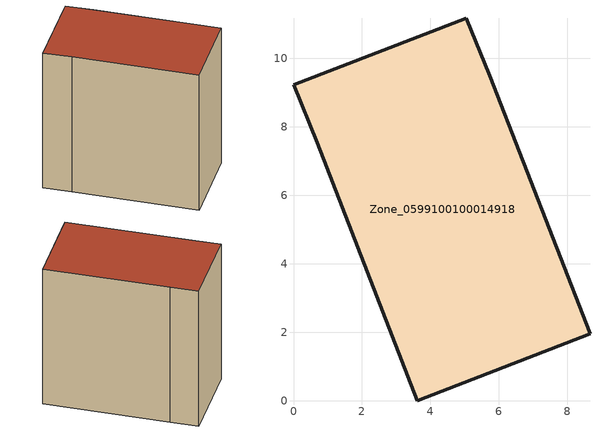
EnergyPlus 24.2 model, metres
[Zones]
Zone_0599100100014918
 floor ground (C_G): 5.73,9.49 8.66,1.95 3.62,0 0.69,7.53 0,9.23 5.05,11.17 z0
 wall outside (C_F): 8.66,1.95 5.73,9.49 5.05,11.17 0,9.23 0.69,7.53 3.62,0 8.66,1.95 z0:9.9
 roof outside (C_R): 0.69,7.53 3.62,0 8.66,1.95 5.73,9.49 5.05,11.17 0,9.23 z9.9
[BUILDING]
Pand.0599100100014918: North Axis=0; Terrain=City; Loads Convergence Tolerance Value=0.04; Temperature Convergence Tolerance Value=0.4; Solar Distribution=FullExterior; Maximum Number of Warmup Days=25; Minimum Number of Warmup Days=1
[Site:Location]
Rotterdam.The.Hague.AP_ZH_NLD Design_Conditions: Latitude=51.96; Longitude=4.45; Time Zone=1; Elevation=-4.5
[SITE:GROUNDTEMPERATURE:BUILDINGSURFACE]
18, 18, 18, 18, 18, 18, 18, 18, 18, 18, 18, 18
[MATERIAL] Thermal Absorptance=0.9; Solar Absorptance=0.7; Visible Absorptance=0.7
Name | Roughness | Thickness | Conductivity | Density | Specific Heat
G.TI.2015-2018 | MediumSmooth | 0.15 | 0.0428571 | 540 | 1210
F.TI.2015-2018 | Rough | 0.3 | 0.0666667 | 1920 | 840
R.TI.2015-2018 | MediumRough | 0.2 | 0.0333333 | 1500 | 1000
[CONSTRUCTION]
C_G: G.TI.2015-2018
C_F: F.TI.2015-2018
C_R: R.TI.2015-2018
[ZONE]
Zone_0599100100014918: Type=1; Multiplier=1; Ceiling Height=Autocalculate; Volume=Autocalculate; Floor Area=autocalculate; Part of Total Floor Area=Yes
[ZONEINFILTRATION:DESIGNFLOWRATE]
Infil_Zone_0599100100014918: Zone or ZoneList or Space or SpaceList=Zone_0599100100014918; Schedule=AlwaysOn; Design Flow Rate Calculation Method=Flow/Area; Flow Rate per Floor Area=0.0015; Constant Term Coefficient=1; Temperature Term Coefficient=0; Velocity Term Coefficient=0; Velocity Squared Term Coefficient=0
[HVACTEMPLATE:ZONE:IDEALLOADSAIRSYSTEM]
Zone_0599100100014918: Maximum Heating Supply Air Temperature=50; Minimum Cooling Supply Air Temperature=13; Maximum Heating Supply Air Humidity Ratio=0.0156; Minimum Cooling Supply Air Humidity Ratio=0.0077; Heating Limit=NoLimit; Cooling Limit=NoLimit; Dehumidification Control Type=ConstantSensibleHeatRatio; Cooling Sensible Heat Ratio=0.7; Dehumidification Setpoint=60; Humidification Control Type=None; Humidification Setpoint=30; Outdoor Air Method=None; Outdoor Air Flow Rate per Person=0.00944; Outdoor Air Flow Rate per Zone Floor Area=0; Outdoor Air Flow Rate per Zone=0; Demand Controlled Ventilation Type=None; Outdoor Air Economizer Type=NoEconomizer; Heat Recovery Type=None; Sensible Heat Recovery Effectiveness=0.7; Latent Heat Recovery Effectiveness=0.65
[ZONECONTROL:THERMOSTAT]
ThermostatControl_Zone_0599100100014918: Zone or ZoneList=Zone_0599100100014918; Control Type Schedule=DualSetpointControlType; Control 1=Thermostat_Zone_0599100100014918; Temperature Difference Between Cutout And Setpoint=0
[THERMOSTATSETPOINT:DUALSETPOINT]
Thermostat_Zone_0599100100014918: Heating Setpoint Temperature Schedule=HeatingSetpoint_Zone_0599100100014918; Cooling Setpoint Temperature Schedule=CoolingSetpoint_Zone_0599100100014918
[SCHEDULE:COMPACT]
HeatingSetpoint_Zone_0599100100014918: Through: 12/31, For: AllDays, Until: 24:00, 21
CoolingSetpoint_Zone_0599100100014918: Through: 12/31, For: AllDays, Until: 24:00, 24
DualSetpointControlType: Through: 12/31, For: AllDays, Until: 24:00, 4
AlwaysOn: Through: 12/31, For: AllDays, Until: 24:00, 1
